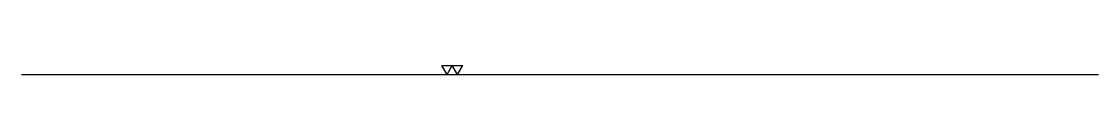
# Model space of a CAD drawing. Units: millimetres at full size, sheet at 1:100. Extents: x -15551 to 15061, y -3490 to -3230.
import ezdxf

# ---------------------------------------------------------------- set-up
doc = ezdxf.new("R2010")
doc.units = ezdxf.units.MM
doc.header["$LTSCALE"] = 100
doc.layers.add('0-0', color=7, linetype='Continuous')

msp = doc.modelspace()

# ---------------------------------------------------------------- linework, layer by layer
at = {"layer": '0-0'}
for p, q in [((-3456.1, -3489.8), (-3606.1, -3230)), ((-3606.1, -3230), (-3306.1, -3230)), ((-3456.1, -3489.8), (-3306.1, -3230)), ((-3156.1, -3489.8), (-3306.1, -3230)), ((-3306.1, -3230), (-3006.1, -3230)), ((-3156.1, -3489.8), (-3006.1, -3230)), ((-15551, -3489.8), (15061.2, -3489.8))]:
    msp.add_line(p, q, dxfattribs=at)

doc.saveas('drawing.dxf')
